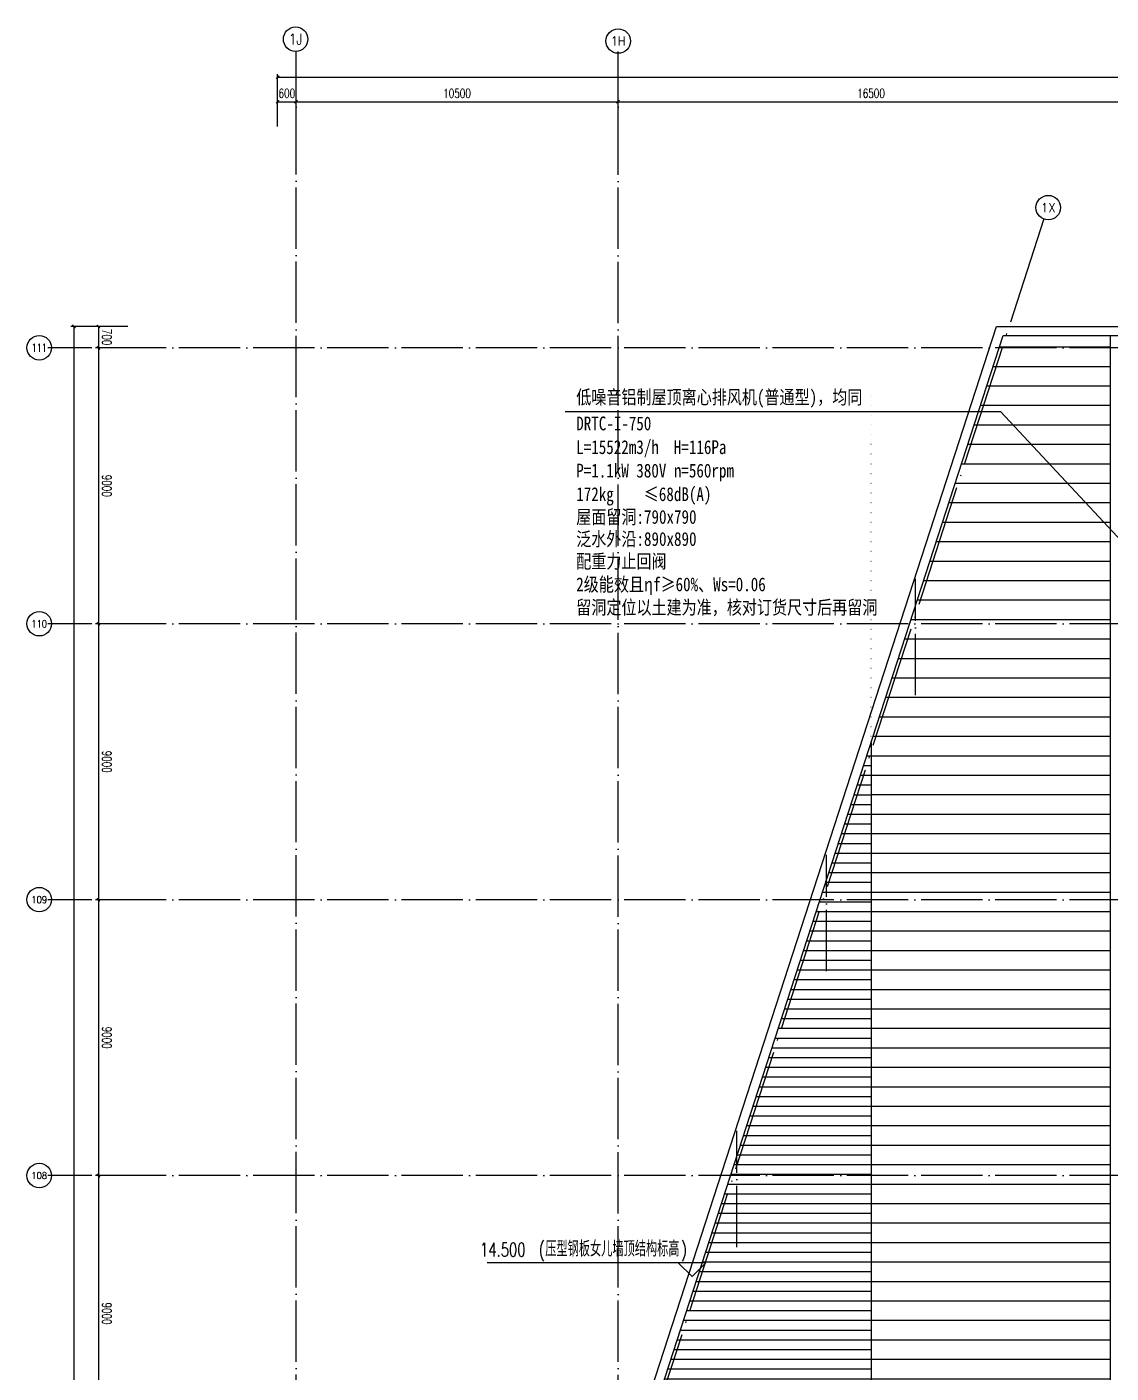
# Model space of a CAD drawing. Extents: x -555607 to 460190, y 498714 to 1664455.
# Drawn here: x 237270 to 272623, y 798379 to 842287 of the extents above; entities that cross this region are included whole.
import ezdxf
from ezdxf.enums import TextEntityAlignment as Align

# ---------------------------------------------------------------- set-up
doc = ezdxf.new("R2010")
doc.units = 0
doc.header["$LTSCALE"] = 1000
doc.header["$MEASUREMENT"] = 0
doc.linetypes.add('DOTE', pattern=[2.42, 2, -0.2, 0.02, -0.2])
doc.layers.get('Defpoints').update_dxf_attribs({"color": 210})
for name, color, linetype in [('A-AXIS-D', 1, 'Continuous'), ('A-AXIS-DOTE', 14, 'DOTE'), ('A-AXIS-SYMB', 3, 'Continuous'), ('A-HATCH-2', 251, 'Continuous'), ('A-LIN-V', 9, 'Continuous'), ('A-SFCE', 30, 'Continuous'), ('暖通', 7, 'Continuous')]:
    doc.layers.add(name, color=color, linetype=linetype)
doc.styles.add('-黑体', font='simhei.ttf', dxfattribs={"width": 0.8})
doc.styles.add('_TCH_AXIS', font='COMPLEX', dxfattribs={"bigfont": 'GBCBIG'})
doc.styles.add('_TCH_DIM', font='SIMPLEX', dxfattribs={"bigfont": 'GBCBIG'})
doc.styles.add('_TCH_DIM_T3', font='SIMPLEX', dxfattribs={"width": 0.705882, "bigfont": 'GBCBIG'})
doc.dimstyles.new('_TCH_ARCH&&100', dxfattribs={"dimtxt": 297.5, "dimasz": 100, "dimexe": 100, "dimexo": 100, "dimgap": 126.25, "dimtad": 1, "dimdec": 0, "dimzin": 0, "dimdsep": 46, "dimtxsty": '_TCH_DIM_T3', "dimblk": 'ARCHTICK', "dimcen": 0.09, "dimclrt": 7, "dimazin": 2, "dimtfac": 1, "dimtdec": 0, "dimtix": 1, "dimtmove": 2, "dimatfit": 3, "dimfxl": 100, "dimtolj": 1, "dimtzin": 0, "dimarcsym": 0})

# ---------------------------------------------------------------- blocks, each defined once
blk = doc.blocks.new('_ArchTick')
at = {"color": 0, "linetype": 'ByBlock', "const_width": 0.4}
blk.add_lwpolyline([(-0.5, -0.5), (0.5, 0.5)], dxfattribs=at)
blk = doc.blocks.new('*D392')
at = {"layer": 'A-AXIS-D', "color": 0, "lineweight": -2, "transparency": 16777216}
for p, q in [((240560, 804820), (239502, 804820)), ((239602, 804820), (239602, 795820)), ((240560, 795820), (239502, 795820))]:
    blk.add_line(p, q, dxfattribs=at)
at = {"layer": 'Defpoints', "color": 0, "transparency": 16777216}
for p in [(240660, 804820), (239602, 795820), (240660, 795820)]:
    blk.add_point(p, dxfattribs=at)
at = {"layer": 'A-AXIS-D', "color": 0, "lineweight": -2, "transparency": 16777216, "xscale": 100, "yscale": 100, "zscale": 100}
for p, rotation in [((239602, 804820), 90), ((239602, 795820), 270)]:
    blk.add_blockref('_ArchTick', p, dxfattribs=dict(at, rotation=rotation))
at = {"layer": 'A-AXIS-D', "color": 7, "transparency": 16777216, "insert": (239877, 800320), "char_height": 297.5, "attachment_point": 5, "rotation": 270, "style": '_TCH_DIM_T3'}
blk.add_mtext('\\A1;9000', dxfattribs=at)
blk = doc.blocks.new('*D393')
at = {"layer": 'A-AXIS-D', "color": 0, "lineweight": -2, "transparency": 16777216}
for p, q in [((240560, 813820), (239502, 813820)), ((239602, 813820), (239602, 804820)), ((240560, 804820), (239502, 804820))]:
    blk.add_line(p, q, dxfattribs=at)
at = {"layer": 'Defpoints', "color": 0, "transparency": 16777216}
for p in [(240660, 813820), (239602, 804820), (240660, 804820)]:
    blk.add_point(p, dxfattribs=at)
at = {"layer": 'A-AXIS-D', "color": 0, "lineweight": -2, "transparency": 16777216, "xscale": 100, "yscale": 100, "zscale": 100}
for p, rotation in [((239602, 813820), 90), ((239602, 804820), 270)]:
    blk.add_blockref('_ArchTick', p, dxfattribs=dict(at, rotation=rotation))
at = {"layer": 'A-AXIS-D', "color": 7, "transparency": 16777216, "insert": (239877, 809320), "char_height": 297.5, "attachment_point": 5, "rotation": 270, "style": '_TCH_DIM_T3'}
blk.add_mtext('\\A1;9000', dxfattribs=at)
blk = doc.blocks.new('*D394')
at = {"layer": 'A-AXIS-D', "color": 0, "lineweight": -2, "transparency": 16777216}
for p, q in [((240560, 822820), (239502, 822820)), ((239602, 822820), (239602, 813820)), ((240560, 813820), (239502, 813820))]:
    blk.add_line(p, q, dxfattribs=at)
at = {"layer": 'Defpoints', "color": 0, "transparency": 16777216}
for p in [(240660, 822820), (239602, 813820), (240660, 813820)]:
    blk.add_point(p, dxfattribs=at)
at = {"layer": 'A-AXIS-D', "color": 0, "lineweight": -2, "transparency": 16777216, "xscale": 100, "yscale": 100, "zscale": 100}
for p, rotation in [((239602, 822820), 90), ((239602, 813820), 270)]:
    blk.add_blockref('_ArchTick', p, dxfattribs=dict(at, rotation=rotation))
at = {"layer": 'A-AXIS-D', "color": 7, "transparency": 16777216, "insert": (239877, 818320), "char_height": 297.5, "attachment_point": 5, "rotation": 270, "style": '_TCH_DIM_T3'}
blk.add_mtext('\\A1;9000', dxfattribs=at)
blk = doc.blocks.new('*D395')
at = {"layer": 'A-AXIS-D', "color": 0, "lineweight": -2, "transparency": 16777216}
for p, q in [((240560, 831820), (239502, 831820)), ((239602, 831820), (239602, 822820)), ((240560, 822820), (239502, 822820))]:
    blk.add_line(p, q, dxfattribs=at)
at = {"layer": 'Defpoints', "color": 0, "transparency": 16777216}
for p in [(240660, 831820), (239602, 822820), (240660, 822820)]:
    blk.add_point(p, dxfattribs=at)
at = {"layer": 'A-AXIS-D', "color": 0, "lineweight": -2, "transparency": 16777216, "xscale": 100, "yscale": 100, "zscale": 100}
for p, rotation in [((239602, 831820), 90), ((239602, 822820), 270)]:
    blk.add_blockref('_ArchTick', p, dxfattribs=dict(at, rotation=rotation))
at = {"layer": 'A-AXIS-D', "color": 7, "transparency": 16777216, "insert": (239877, 827320), "char_height": 297.5, "attachment_point": 5, "rotation": 270, "style": '_TCH_DIM_T3'}
blk.add_mtext('\\A1;9000', dxfattribs=at)
blk = doc.blocks.new('*D396')
at = {"layer": 'A-AXIS-D', "color": 0, "lineweight": -2, "transparency": 16777216}
for p, q in [((240560, 832520), (239502, 832520)), ((239602, 832520), (239602, 831820)), ((240560, 831820), (239502, 831820))]:
    blk.add_line(p, q, dxfattribs=at)
at = {"layer": 'Defpoints', "color": 0, "transparency": 16777216}
for p in [(240660, 832520), (239602, 831820), (240660, 831820)]:
    blk.add_point(p, dxfattribs=at)
at = {"layer": 'A-AXIS-D', "color": 0, "lineweight": -2, "transparency": 16777216, "xscale": 100, "yscale": 100, "zscale": 100}
for p, rotation in [((239602, 832520), 90), ((239602, 831820), 270)]:
    blk.add_blockref('_ArchTick', p, dxfattribs=dict(at, rotation=rotation))
at = {"layer": 'A-AXIS-D', "color": 7, "transparency": 16777216, "insert": (239877, 832170), "char_height": 297.5, "attachment_point": 5, "rotation": 270, "style": '_TCH_DIM_T3'}
blk.add_mtext('\\A1;700', dxfattribs=at)
blk = doc.blocks.new('*D397')
at = {"layer": 'A-AXIS-D', "color": 0, "lineweight": -2, "transparency": 16777216}
for p, q in [((245446, 839040), (245446, 839947)), ((245446, 839847), (246046, 839847)), ((246046, 839040), (246046, 839947))]:
    blk.add_line(p, q, dxfattribs=at)
at = {"layer": 'Defpoints', "color": 0, "transparency": 16777216}
for p in [(246046, 839847), (245446, 838940), (246046, 838940)]:
    blk.add_point(p, dxfattribs=at)
at = {"layer": 'A-AXIS-D', "color": 0, "lineweight": -2, "transparency": 16777216, "xscale": 100, "yscale": 100, "zscale": 100, "rotation": 180}
blk.add_blockref('_ArchTick', (245446, 839847), dxfattribs=at)
at = {"layer": 'A-AXIS-D', "color": 0, "lineweight": -2, "transparency": 16777216, "xscale": 100, "yscale": 100, "zscale": 100}
blk.add_blockref('_ArchTick', (246046, 839847), dxfattribs=at)
at = {"layer": 'A-AXIS-D', "color": 7, "transparency": 16777216, "insert": (245746, 840122), "char_height": 297.5, "attachment_point": 5, "style": '_TCH_DIM_T3'}
blk.add_mtext('\\A1;600', dxfattribs=at)
blk = doc.blocks.new('*D398')
at = {"layer": 'A-AXIS-D', "color": 0, "lineweight": -2, "transparency": 16777216}
for p, q in [((246046, 839040), (246046, 839947)), ((246046, 839847), (256546, 839847)), ((256546, 839040), (256546, 839947))]:
    blk.add_line(p, q, dxfattribs=at)
at = {"layer": 'Defpoints', "color": 0, "transparency": 16777216}
for p in [(256546, 839847), (246046, 838940), (256546, 838940)]:
    blk.add_point(p, dxfattribs=at)
at = {"layer": 'A-AXIS-D', "color": 0, "lineweight": -2, "transparency": 16777216, "xscale": 100, "yscale": 100, "zscale": 100, "rotation": 180}
blk.add_blockref('_ArchTick', (246046, 839847), dxfattribs=at)
at = {"layer": 'A-AXIS-D', "color": 0, "lineweight": -2, "transparency": 16777216, "xscale": 100, "yscale": 100, "zscale": 100}
blk.add_blockref('_ArchTick', (256546, 839847), dxfattribs=at)
at = {"layer": 'A-AXIS-D', "color": 7, "transparency": 16777216, "insert": (251296, 840122), "char_height": 297.5, "attachment_point": 5, "style": '_TCH_DIM_T3'}
blk.add_mtext('\\A1;10500', dxfattribs=at)
blk = doc.blocks.new('*D399')
at = {"layer": 'A-AXIS-D', "color": 0, "lineweight": -2, "transparency": 16777216}
for p, q in [((256546, 839040), (256546, 839947)), ((256546, 839847), (273046, 839847)), ((273046, 839040), (273046, 839947))]:
    blk.add_line(p, q, dxfattribs=at)
at = {"layer": 'Defpoints', "color": 0, "transparency": 16777216}
for p in [(273046, 839847), (256546, 838940), (273046, 838940)]:
    blk.add_point(p, dxfattribs=at)
at = {"layer": 'A-AXIS-D', "color": 0, "lineweight": -2, "transparency": 16777216, "xscale": 100, "yscale": 100, "zscale": 100, "rotation": 180}
blk.add_blockref('_ArchTick', (256546, 839847), dxfattribs=at)
at = {"layer": 'A-AXIS-D', "color": 0, "lineweight": -2, "transparency": 16777216, "xscale": 100, "yscale": 100, "zscale": 100}
blk.add_blockref('_ArchTick', (273046, 839847), dxfattribs=at)
at = {"layer": 'A-AXIS-D', "color": 7, "transparency": 16777216, "insert": (264796, 840122), "char_height": 297.5, "attachment_point": 5, "style": '_TCH_DIM_T3'}
blk.add_mtext('\\A1;16500', dxfattribs=at)
blk = doc.blocks.new('*D376')
at = {"layer": 'A-AXIS-D', "color": 0, "lineweight": -2, "transparency": 16777216}
for p, q in [((245446, 839140), (245446, 840747)), ((245446, 840647), (371946, 840647)), ((371946, 839140), (371946, 840747))]:
    blk.add_line(p, q, dxfattribs=at)
at = {"layer": 'Defpoints', "color": 0, "transparency": 16777216}
for p in [(371946, 840647), (245446, 839040), (371946, 839040)]:
    blk.add_point(p, dxfattribs=at)
at = {"layer": 'A-AXIS-D', "color": 0, "lineweight": -2, "transparency": 16777216, "xscale": 100, "yscale": 100, "zscale": 100, "rotation": 180}
blk.add_blockref('_ArchTick', (245446, 840647), dxfattribs=at)
at = {"layer": 'A-AXIS-D', "color": 0, "lineweight": -2, "transparency": 16777216, "xscale": 100, "yscale": 100, "zscale": 100}
blk.add_blockref('_ArchTick', (371946, 840647), dxfattribs=at)
at = {"layer": 'A-AXIS-D', "color": 7, "transparency": 16777216, "insert": (308696, 840922), "char_height": 297.5, "attachment_point": 5, "style": '_TCH_DIM_T3'}
blk.add_mtext('\\A1;126500', dxfattribs=at)
blk = doc.blocks.new('*D377')
at = {"layer": 'A-AXIS-D', "color": 0, "lineweight": -2, "transparency": 16777216}
for p, q in [((240460, 832520), (238701.739936, 832520)), ((238801.739936, 832520), (238801.739936, 741120)), ((240460, 741120), (238701.739936, 741120))]:
    blk.add_line(p, q, dxfattribs=at)
at = {"layer": 'Defpoints', "color": 0, "transparency": 16777216}
for p in [(240560, 832520), (238801.739936, 741120), (240560, 741120)]:
    blk.add_point(p, dxfattribs=at)
at = {"layer": 'A-AXIS-D', "color": 0, "lineweight": -2, "transparency": 16777216, "xscale": 100, "yscale": 100, "zscale": 100}
for p, rotation in [((238801.739936, 832520), 90), ((238801.739936, 741120), 270)]:
    blk.add_blockref('_ArchTick', p, dxfattribs=dict(at, rotation=rotation))
at = {"layer": 'A-AXIS-D', "color": 7, "transparency": 16777216, "insert": (239076.739936, 786820), "char_height": 297.5, "attachment_point": 5, "rotation": 270, "style": '_TCH_DIM_T3'}
blk.add_mtext('\\A1;91400', dxfattribs=at)

msp = doc.modelspace()

# ---------------------------------------------------------------- hatches: boundary and pattern name
at = {"layer": 'A-HATCH-2'}
h = msp.add_hatch(dxfattribs=at)
h.set_pattern_fill('ANSI31', color=250, scale=400, angle=135)
h.set_pattern_definition([(180, (0, 0), (-6e-14, -635), [])])
h.paths.add_polyline_path([(272595.8, 832220), (269102, 832220), (265289.6, 820470.1), (264795.8, 818948.4), (264850.6, 746374.3), (264795.8, 741420), (272595.8, 741420)])
h = msp.add_hatch(dxfattribs=at)
h.set_pattern_fill('ANSI31', color=250, scale=200, angle=135)
h.set_pattern_definition([(180, (0, 0), (-3e-14, -317.5), [])])
h.paths.add_polyline_path([(256995.8, 794908.6), (264795.8, 818948.4), (264795.8, 830430), (264741, 746374.3), (264795.8, 741420), (256995.8, 741420)])

# ---------------------------------------------------------------- linework, layer by layer
at = {"layer": 'A-AXIS-D'}
for centre in [(246032.9, 841887.1), (256550.9, 841826.1), (270575.1, 836392.4), (237670.1, 831821.1), (237670.1, 822821.1), (237670.1, 813821.1), (237670.1, 804821.1)]:
    msp.add_circle(centre, 400, dxfattribs=at)
at = {"layer": 'A-AXIS-DOTE', "color": 250}
for p, q in [((246045.9, 735831.1), (246045.9, 841487.3)), ((256545.8, 735826), (256545.8, 841482.3)), ((355545.8, 831820), (237953.6, 831820)), ((266245.8, 820490), (266245.8, 824280)), ((355545.8, 822820), (237953.6, 822820)), ((263345.8, 811490), (263345.8, 815280)), ((355545.8, 813820), (237953.6, 813820)), ((260415.8, 802490), (260415.8, 806280)), ((355545.8, 804820), (237953.6, 804820))]:
    msp.add_line(p, q, dxfattribs=at)
at = {"layer": 'A-AXIS-DOTE', "color": 250, "ltscale": 2}
msp.add_lwpolyline([(243958.3, 754402.6), (270444.8, 836034.7)], dxfattribs=at)
at = {"layer": 'A-AXIS-SYMB', "color": 8}
for p, q in [((259410, 801980), (252280, 801980)), ((258960, 801530), (258510, 801980)), ((258960, 801530), (259410, 801980))]:
    msp.add_line(p, q, dxfattribs=at)
at = {"layer": 'A-LIN-V', "color": 8}
msp.add_lwpolyline([(272595.8, 832220), (272595.8, 741420)], dxfattribs=at)
at = {"layer": 'A-SFCE', "color": 8}
for p, q in [((245751.5, 760253.2), (269102, 832220)), ((269102, 832220), (355945.8, 832220)), ((264795.8, 818948.4), (264795.8, 741420))]:
    msp.add_line(p, q, dxfattribs=at)
msp.add_lwpolyline([(246045.9, 759320), (245445.8, 759320), (245445.8, 760283.3), (268883.9, 832520), (355945.8, 832520)], dxfattribs=at)
at = {"layer": '暖通'}
msp.add_line((254825.5, 829741.1), (269019, 829741.1), dxfattribs=at)
at = {"layer": '暖通', "color": 7}
msp.add_line((276870.8, 821320), (269019, 829741.1), dxfattribs=at)

# ---------------------------------------------------------------- texts
at = {"layer": 'A-AXIS-D', "color": 7, "style": '_TCH_AXIS'}
for s, height, p, p2 in [('1J', 351.87, (245815.1, 841711.2), (246250.7, 841711.2)), ('1H', 288.12, (256310.8, 841682.1), (256791, 841682.1)), ('1X', 300.65, (270338.9, 836242.1), (270811.4, 836242.1)), ('111', 265.5, (237423.6, 831688.4), (237916.6, 831688.4)), ('110', 241.21, (237417.4, 822700.5), (237922.8, 822700.5)), ('109', 220.59, (237412.7, 813710.8), (237927.5, 813710.8)), ('108', 220.59, (237412.7, 804710.8), (237927.5, 804710.8))]:
    msp.add_text(s, height=height, dxfattribs=at).set_placement(p, p2, align=Align.FIT)
at = {"layer": 'A-AXIS-SYMB', "color": 8, "style": '_TCH_DIM', "width": 0.705882}
for s, height, p in [('(', 446.2, (253965, 802180)), (')', 446.2, (258598.4, 802180)), ('14.500', 446.25, (252045, 802180))]:
    msp.add_text(s, height=height, dxfattribs=at).set_placement(p)
at = {"layer": 'A-AXIS-SYMB', "color": 8, "style": '_TCH_DIM'}
msp.add_text('压型钢板女儿墙顶结构标高', height=506.383, dxfattribs=at).set_placement((254175, 802180))
at = {"layer": '暖通', "style": '-黑体', "width": 0.8}
for s, p in [('低噪音铝制屋顶离心排风机(普通型)，均同', (255182.7, 829987.3)), ('DRTC-I-750', (255182.7, 829129)), ('L=15522m3/h  H=116Pa', (255182.7, 828355.8)), ('P=1.1kW 380V n=560rpm ', (255182.7, 827590.7)), ('172kg    ≤68dB(A)', (255182.7, 826822.4)), ('屋面留洞:790x790', (255182.7, 826080)), ('泛水外沿:890x890', (255182.7, 825359.8)), ('配重力止回阀', (255182.7, 824630.8)), ('2级能效且ηf≥60%%%、Ws=0.06', (255182.7, 823880.1)), ('留洞定位以土建为准，核对订货尺寸后再留洞', (255182.7, 823129.3))]:
    msp.add_text(s, height=450, rotation=0, dxfattribs=at).set_placement(p)

# ---------------------------------------------------------------- dimensions: what is measured, and where the dimension line sits
at = {"layer": 'A-AXIS-D'}
for base, p1, p2, text, picture, middle in [((371945.8, 840646.7), (245445.8, 839040), (371945.8, 839040), '126500', '*D376', (308695.8, 840921.7)), ((246045.9, 839846.7), (245445.8, 838940), (246045.9, 838940), '600', '*D397', (245745.8, 840121.7)), ((256545.8, 839846.7), (246045.9, 838940), (256545.8, 838940), '10500', '*D398', (251295.8, 840121.7)), ((273045.8, 839846.7), (256545.8, 838940), (273045.8, 838940), '16500', '*D399', (264795.8, 840121.7))]:
    dim = msp.add_linear_dim(base=base, p1=p1, p2=p2, angle=0, text=text, dimstyle='_TCH_ARCH&&100', dxfattribs=at)
    dim.commit()
    dim.dimension.update_dxf_attribs({"geometry": picture, "text_midpoint": middle, "dimtype": 129})
for base, p1, p2, text, picture, middle in [((238801.7, 741120), (240560, 832520), (240560, 741120), '91400', '*D377', (239076.7, 786820)), ((239601.7, 831820), (240660, 832520), (240660, 831820), '700', '*D396', (239876.7, 832170)), ((239601.7, 822820), (240660, 831820), (240660, 822820), '9000', '*D395', (239876.7, 827320)), ((239601.7, 813820), (240660, 822820), (240660, 813820), '9000', '*D394', (239876.7, 818320)), ((239601.7, 804820), (240660, 813820), (240660, 804820), '9000', '*D393', (239876.7, 809320)), ((239601.7, 795820), (240660, 804820), (240660, 795820), '9000', '*D392', (239876.7, 800320))]:
    dim = msp.add_linear_dim(base=base, p1=p1, p2=p2, angle=270, text=text, dimstyle='_TCH_ARCH&&100', dxfattribs=at)
    dim.commit()
    dim.dimension.update_dxf_attribs({"geometry": picture, "text_midpoint": middle, "dimtype": 129, "text_rotation": 270})

doc.saveas('drawing.dxf')
